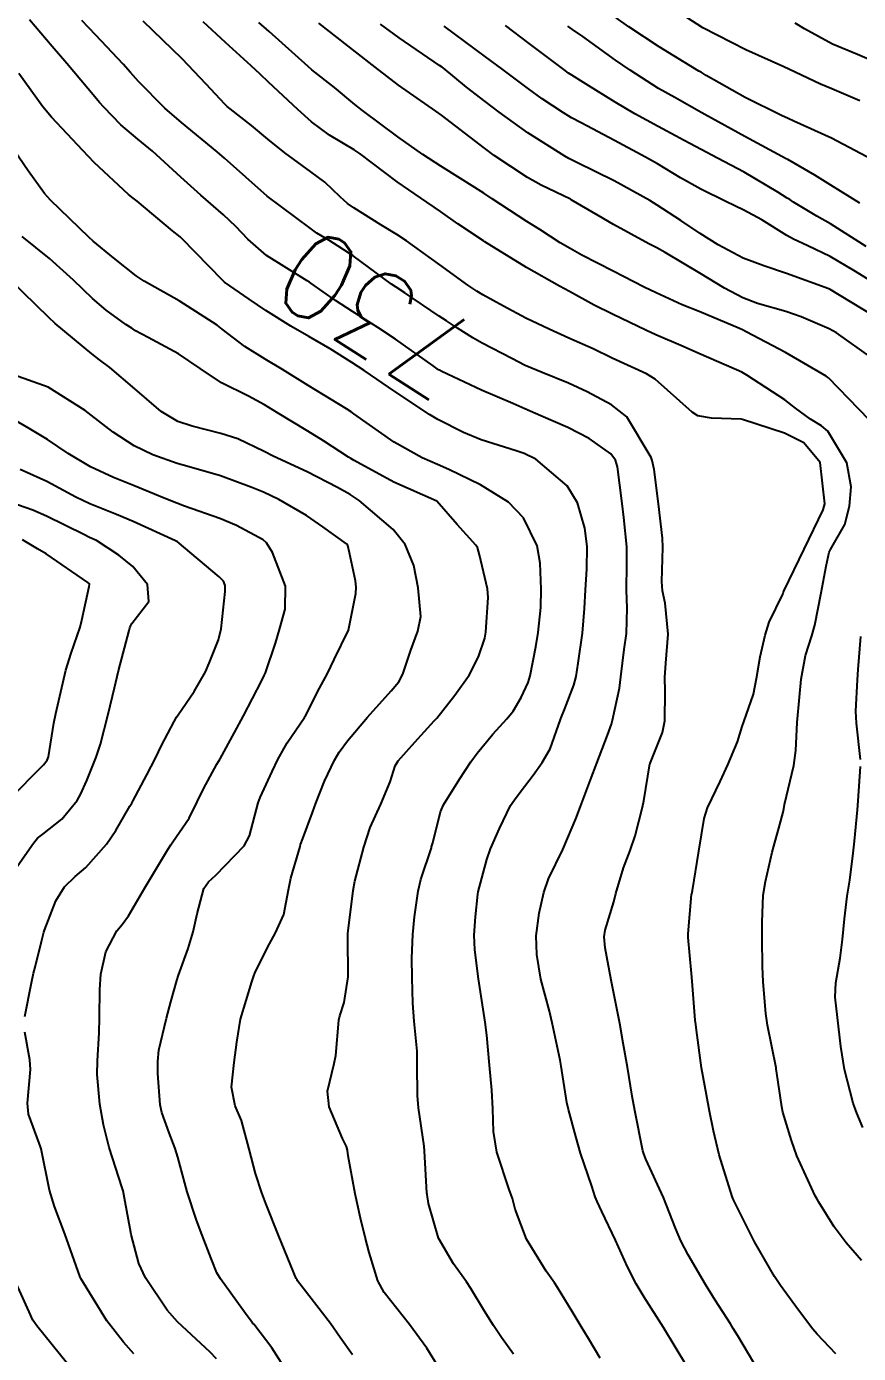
# Model space of a CAD drawing. Header units: metres. Extents: x 298520 to 308411, y 7433745 to 7450750.
# Drawn here: x 300145 to 300183.4, y 7449202.4 to 7449263.6 of the extents above; entities that cross this region are included whole.
import ezdxf
from ezdxf.enums import TextEntityAlignment as Align

# ---------------------------------------------------------------- set-up
doc = ezdxf.new("R2010")
doc.units = ezdxf.units.M
doc.header["$LTSCALE"] = 10
for name, color, linetype in [('Cotas', 45, 'Continuous'), ('Curvas de Nivel 1m', 11, 'Continuous'), ('Curvas de Nivel 5m', 15, 'Continuous')]:
    doc.layers.add(name, color=color, linetype=linetype)
doc.styles.add('Style-STANDARD', font='STANDARD.shx')

msp = doc.modelspace()

# ---------------------------------------------------------------- linework, layer by layer
at = {"layer": 'Curvas de Nivel 1m', "flags": 128}
for points, elevation in [([(300183.454, 7449260.173), (300182.175, 7449260.724), (300181.648, 7449260.948), (300180.47, 7449261.496), (300180.185, 7449261.633), (300179.954, 7449261.735), (300178.198, 7449262.527), (300176.213, 7449263.54), (300174.996, 7449264.334)], 741), ([(300178.809, 7449201.507), (300177.832, 7449203.174), (300177.621, 7449203.519), (300177.495, 7449203.721), (300176.788, 7449204.813), (300176.338, 7449205.538), (300175.533, 7449206.907), (300175.202, 7449207.553), (300174.955, 7449208.15), (300174.407, 7449209.562), (300173.589, 7449211.332), (300173.49, 7449211.571), (300173.447, 7449211.719), (300173.079, 7449213.575), (300172.959, 7449214.237), (300172.739, 7449215.579), (300172.547, 7449216.683), (300172.388, 7449217.583), (300172.059, 7449219.206), (300171.981, 7449219.587), (300171.705, 7449221.08), (300171.665, 7449221.591), (300171.716, 7449221.904), (300172.111, 7449223.204), (300172.209, 7449223.585), (300172.556, 7449224.77), (300172.858, 7449225.579), (300173.091, 7449226.249), (300173.437, 7449227.573), (300173.494, 7449227.865), (300173.779, 7449229.57), (300173.786, 7449229.587), (300173.804, 7449229.64), (300174.361, 7449231.021), (300174.46, 7449231.564), (300174.474, 7449232.933), (300174.466, 7449233.561), (300174.513, 7449234.213), (300174.62, 7449235.559), (300174.472, 7449236.983), (300174.362, 7449237.563), (300174.327, 7449237.983), (300174.365, 7449239.563), (300174.353, 7449239.99), (300174.168, 7449241.567), (300173.967, 7449243.154), (300173.879, 7449243.571), (300173.833, 7449243.713), (300172.717, 7449245.583), (300172.001, 7449246.149), (300170.875, 7449246.742), (300170.016, 7449247.138), (300168.81, 7449247.632), (300168.026, 7449247.963), (300167.401, 7449248.275), (300166.036, 7449248.993), (300165.603, 7449249.231), (300164.898, 7449249.677), (300164.382, 7449250.021), (300164.048, 7449250.24), (300162.46, 7449251.305), (300162.061, 7449251.566), (300161.856, 7449251.712), (300160.082, 7449253.027), (300158.955, 7449253.747), (300158.414, 7449254.073), (300158.098, 7449254.292), (300156.113, 7449255.78), (300154.139, 7449257.531), (300153.808, 7449257.813), (300152.156, 7449259.17), (300151.394, 7449259.838), (300150.175, 7449261.063), (300149.804, 7449261.481), (300149.466, 7449261.861), (300148.203, 7449263.208), (300147.57, 7449263.886)], 731), ([(300182.355, 7449202.341), (300181.491, 7449203.247), (300181.286, 7449203.482), (300180.639, 7449204.351), (300179.794, 7449205.497), (300179.519, 7449205.911), (300178.608, 7449207.509), (300177.628, 7449209.454), (300177.6, 7449209.52), (300177.564, 7449209.607), (300176.965, 7449211.529), (300176.703, 7449212.633), (300176.532, 7449213.536), (300176.383, 7449214.301), (300176.153, 7449215.542), (300175.92, 7449217.286), (300175.889, 7449217.547), (300175.868, 7449217.75), (300175.719, 7449219.549), (300175.688, 7449219.891), (300175.537, 7449221.552), (300175.534, 7449221.733), (300175.697, 7449223.55), (300175.703, 7449223.58), (300175.735, 7449223.734), (300176.038, 7449225.546), (300176.272, 7449227.046), (300176.426, 7449227.54), (300177.014, 7449228.751), (300177.377, 7449229.526), (300177.814, 7449230.593), (300178.035, 7449231.304), (300178.104, 7449231.517), (300178.559, 7449232.796), (300178.7, 7449233.512), (300178.863, 7449234.51), (300179.098, 7449235.508), (300179.271, 7449236.117), (300179.901, 7449237.397), (300179.93, 7449237.473), (300179.937, 7449237.499), (300179.953, 7449237.548), (300180.891, 7449239.485), (300181.765, 7449241.296), (300181.823, 7449241.472), (300181.84, 7449241.576), (300181.625, 7449243.475), (300180.884, 7449244.389), (300179.986, 7449244.838), (300178.05, 7449245.462), (300177.992, 7449245.475), (300176.618, 7449245.534), (300175.994, 7449245.64), (300175.729, 7449245.812), (300174.019, 7449247.321), (300173.623, 7449247.574), (300172.03, 7449248.299), (300171.152, 7449248.721), (300170.039, 7449249.227), (300169.132, 7449249.629), (300168.048, 7449250.149), (300167.012, 7449250.692), (300166.059, 7449251.221), (300165.784, 7449251.388), (300165.373, 7449251.67), (300164.077, 7449252.611), (300162.538, 7449253.706), (300162.096, 7449253.997), (300161.363, 7449254.455), (300160.108, 7449255.242), (300159.817, 7449255.441), (300159.487, 7449255.739), (300158.783, 7449256.413), (300158.13, 7449256.898), (300156.934, 7449257.772), (300156.149, 7449258.411), (300155.395, 7449259.031), (300154.4, 7449259.806), (300154.272, 7449259.916), (300154.165, 7449260.024), (300153.302, 7449260.941), (300152.466, 7449261.826), (300152.187, 7449262.11), (300150.386, 7449263.848)], 732), ([(300183.531, 7449206.646), (300182.837, 7449207.461), (300182.282, 7449208.201), (300181.562, 7449209.342), (300181.485, 7449209.481), (300181.403, 7449209.643), (300180.558, 7449211.486), (300180.303, 7449212.193), (300179.915, 7449213.495), (300179.863, 7449213.744), (300179.631, 7449215.292), (300179.6, 7449215.5), (300179.595, 7449215.538), (300179.201, 7449217.505), (300179.123, 7449218.05), (300179.008, 7449219.507), (300178.974, 7449220.227), (300178.957, 7449221.507), (300178.949, 7449222.273), (300179.004, 7449223.507), (300179.104, 7449224.141), (300179.419, 7449225.503), (300179.493, 7449225.767), (300179.772, 7449226.767), (300179.93, 7449227.348), (300179.954, 7449227.497), (300179.992, 7449227.704), (300180.41, 7449229.491), (300180.502, 7449230.182), (300180.577, 7449231.489), (300180.67, 7449232.658), (300180.754, 7449233.486), (300180.959, 7449234.578), (300181.241, 7449235.479), (300181.379, 7449235.979), (300181.678, 7449237.473), (300181.915, 7449238.696), (300182.046, 7449239.345), (300182.107, 7449239.468), (300182.775, 7449240.621), (300182.988, 7449241.46), (300183.056, 7449242.359), (300182.861, 7449243.461), (300181.988, 7449244.93), (300181.695, 7449245.179), (300181.188, 7449245.482), (300180.499, 7449245.993), (300180.002, 7449246.368), (300178.25, 7449247.518), (300178.015, 7449247.651), (300177.776, 7449247.763), (300176.033, 7449248.512), (300175.317, 7449248.832), (300174.041, 7449249.378), (300173.618, 7449249.574), (300172.05, 7449250.331), (300171.198, 7449250.747), (300170.06, 7449251.367), (300169.604, 7449251.625), (300168.076, 7449252.481), (300166.159, 7449253.659), (300166.093, 7449253.705), (300164.917, 7449254.494), (300164.107, 7449255.067), (300163.188, 7449255.699), (300162.12, 7449256.436), (300160.4, 7449257.727), (300160.136, 7449257.907), (300158.993, 7449258.589), (300158.157, 7449259.207), (300157.523, 7449259.766), (300156.176, 7449261.042), (300155.798, 7449261.405), (300155.384, 7449261.788), (300154.199, 7449262.867), (300153.165, 7449263.816)], 733), ([(300183.896, 7449245.451), (300182.012, 7449247.387), (300181.966, 7449247.424), (300181.903, 7449247.472), (300180.029, 7449248.552), (300178.215, 7449249.518), (300178.044, 7449249.602), (300177.907, 7449249.659), (300176.052, 7449250.443), (300175.268, 7449250.765), (300174.06, 7449251.305), (300173.509, 7449251.576), (300172.074, 7449252.314), (300170.639, 7449253.057), (300170.089, 7449253.351), (300169.641, 7449253.625), (300168.697, 7449254.23), (300168.103, 7449254.608), (300166.496, 7449255.656), (300166.115, 7449255.911), (300165.04, 7449256.594), (300164.128, 7449257.159), (300163.294, 7449257.698), (300162.145, 7449258.519), (300160.517, 7449259.726), (300160.166, 7449260.006), (300159.216, 7449260.787), (300158.181, 7449261.61), (300158.002, 7449261.762), (300156.207, 7449263.381), (300155.734, 7449263.785)], 734), ([(300184.051, 7449250.275), (300182.092, 7449251.47), (300182.063, 7449251.485), (300182.035, 7449251.499), (300180.074, 7449252.21), (300179.036, 7449252.553), (300178.084, 7449252.914), (300176.924, 7449253.532), (300176.098, 7449254.052), (300175.198, 7449254.648), (300174.111, 7449255.365), (300173.77, 7449255.573), (300172.122, 7449256.48), (300170.406, 7449257.331), (300170.131, 7449257.463), (300170.032, 7449257.511), (300169.85, 7449257.614), (300168.149, 7449258.694), (300166.82, 7449259.653), (300166.168, 7449260.145), (300165.305, 7449260.804), (300164.233, 7449261.689), (300164.183, 7449261.728), (300164.072, 7449261.804), (300162.203, 7449263.075), (300161.337, 7449263.719)], 736), ([(300184.068, 7449251.804), (300183.19, 7449252.345), (300182.086, 7449252.991), (300181.067, 7449253.485), (300180.395, 7449253.795), (300180.098, 7449253.963), (300178.942, 7449254.674), (300178.109, 7449255.131), (300177.273, 7449255.528), (300176.118, 7449256.09), (300175.189, 7449256.619), (300174.13, 7449257.265), (300173.575, 7449257.576), (300172.144, 7449258.34), (300170.61, 7449259.151), (300170.16, 7449259.396), (300169.793, 7449259.616), (300168.81, 7449260.271), (300168.174, 7449260.724), (300166.938, 7449261.652), (300166.191, 7449262.209), (300164.282, 7449263.618)], 737), ([(300183.751, 7449253.453), (300182.103, 7449254.489), (300181.477, 7449254.85), (300180.407, 7449255.496), (300180.228, 7449255.612), (300180.115, 7449255.684), (300179.671, 7449255.951), (300178.126, 7449256.874), (300176.901, 7449257.532), (300176.139, 7449257.923), (300175.355, 7449258.342), (300174.154, 7449258.991), (300173.079, 7449259.581), (300172.168, 7449260.119), (300170.832, 7449260.948), (300170.18, 7449261.352), (300170.026, 7449261.457), (300169.802, 7449261.616), (300168.201, 7449262.814), (300167.111, 7449263.651)], 738), ([(300183.457, 7449255.457), (300182.121, 7449256.275), (300181.383, 7449256.739), (300180.133, 7449257.466), (300180.064, 7449257.501), (300178.148, 7449258.523), (300176.314, 7449259.538), (300176.164, 7449259.626), (300174.932, 7449260.32), (300174.175, 7449260.746), (300172.857, 7449261.583), (300172.19, 7449262.045), (300170.675, 7449263.136), (300170.211, 7449263.462), (300169.995, 7449263.613)], 739), ([(300184.19, 7449261.955), (300183.348, 7449262.306), (300182.203, 7449262.791), (300180.915, 7449263.489), (300180.474, 7449263.755)], 742), ([(300171.478, 7449202.146), (300170.937, 7449203.048), (300170.607, 7449203.603), (300170.191, 7449204.301), (300169.511, 7449205.412), (300169.373, 7449205.621), (300168.989, 7449206.157), (300168.087, 7449207.635), (300167.557, 7449209.018), (300167.428, 7449209.508), (300167.385, 7449209.643), (300167.28, 7449209.932), (300166.712, 7449211.653), (300166.556, 7449212.61), (300166.524, 7449213.656), (300166.474, 7449214.51), (300166.371, 7449215.659), (300166.25, 7449217.058), (300166.179, 7449217.655), (300165.89, 7449219.449), (300165.861, 7449219.658), (300165.703, 7449220.993), (300165.672, 7449221.661), (300165.721, 7449222.508), (300165.836, 7449223.555), (300165.853, 7449223.659), (300166.243, 7449225.16), (300166.416, 7449225.653), (300166.829, 7449226.587), (300167.349, 7449227.644), (300167.52, 7449227.909), (300167.789, 7449228.259), (300168.382, 7449229.049), (300168.808, 7449229.63), (300169.17, 7449230.266), (300169.655, 7449231.622), (300169.697, 7449231.749), (300169.83, 7449232.084), (300170.258, 7449233.202), (300170.366, 7449233.612), (300170.47, 7449234.222), (300170.668, 7449235.608), (300170.753, 7449236.744), (300170.796, 7449237.607), (300170.861, 7449238.555), (300170.881, 7449239.606), (300170.775, 7449240.451), (300170.428, 7449241.613), (300169.955, 7449242.405), (300168.505, 7449243.635), (300167.975, 7449243.889), (300167.605, 7449244.015), (300165.982, 7449244.535), (300165.178, 7449244.865), (300163.991, 7449245.461), (300163.598, 7449245.694), (300162.009, 7449246.752), (300160.583, 7449247.724), (300160.027, 7449248.093), (300159.016, 7449248.728), (300158.038, 7449249.296), (300157.204, 7449249.768), (300156.05, 7449250.5), (300155.29, 7449251.027), (300154.152, 7449251.809), (300154.064, 7449251.879), (300152.157, 7449253.829), (300152.094, 7449253.889), (300151.752, 7449254.177), (300150.11, 7449255.537), (300149.935, 7449255.676), (300149.714, 7449255.856), (300148.135, 7449257.335), (300147.603, 7449257.885), (300146.158, 7449259.426), (300145.761, 7449259.904), (300144.66, 7449261.433)], 729), ([(300167.48, 7449202.325), (300166.93, 7449203.091), (300166.556, 7449203.654), (300166.15, 7449204.311), (300165.51, 7449205.364), (300165.309, 7449205.672), (300164.709, 7449206.495), (300164.025, 7449207.685), (300163.559, 7449209.279), (300163.496, 7449209.691), (300163.488, 7449209.767), (300163.381, 7449211.692), (300163.361, 7449211.926), (300163.105, 7449213.695), (300163.045, 7449214.269), (300163.042, 7449215.696), (300163.029, 7449216.309), (300162.901, 7449217.698), (300162.839, 7449218.531), (300162.805, 7449219.699), (300162.797, 7449220.599), (300162.834, 7449221.699), (300162.91, 7449222.509), (300163.081, 7449223.697), (300163.206, 7449224.228), (300163.693, 7449225.691), (300163.705, 7449225.739), (300163.756, 7449225.921), (300164.109, 7449227.354), (300164.251, 7449227.683), (300164.989, 7449228.866), (300165.509, 7449229.664), (300165.807, 7449230.063), (300166.531, 7449230.938), (300167.172, 7449231.647), (300167.468, 7449232.004), (300167.838, 7449232.629), (300168.154, 7449233.332), (300168.252, 7449233.636), (300168.518, 7449234.981), (300168.62, 7449235.633), (300168.739, 7449236.783), (300168.752, 7449237.632), (300168.709, 7449238.838), (300168.566, 7449239.634), (300167.936, 7449240.923), (300167.249, 7449241.647), (300165.955, 7449242.457), (300164.495, 7449243.152), (300163.968, 7449243.382), (300163.27, 7449243.697), (300161.98, 7449244.418), (300160.116, 7449245.729), (300159.994, 7449245.816), (300159.776, 7449245.954), (300158.012, 7449247.031), (300156.821, 7449247.772), (300156.028, 7449248.244), (300155.081, 7449248.842), (300154.041, 7449249.632), (300153.807, 7449249.812), (300152.054, 7449250.939), (300150.446, 7449251.846), (300150.067, 7449252.092), (300149.021, 7449252.924), (300148.09, 7449253.703), (300147.893, 7449253.882), (300146.11, 7449255.595), (300145.834, 7449255.903), (300145.089, 7449256.95), (300144.426, 7449257.917)], 728), ([(300164.058, 7449201.684), (300163.482, 7449202.604), (300162.678, 7449203.698), (300161.515, 7449205.178), (300161.222, 7449205.715), (300160.828, 7449207.013), (300160.639, 7449207.724), (300160.421, 7449208.597), (300160.175, 7449209.731), (300159.847, 7449211.479), (300159.814, 7449211.737), (300159.773, 7449211.916), (300159.598, 7449212.281), (300158.968, 7449213.746), (300158.905, 7449214.462), (300159.209, 7449215.744), (300159.277, 7449216.105), (300159.427, 7449217.742), (300159.469, 7449217.938), (300159.671, 7449218.558), (300159.859, 7449219.737), (300159.837, 7449221.612), (300159.833, 7449221.738), (300159.846, 7449221.87), (300160.08, 7449223.735), (300160.166, 7449224.162), (300160.571, 7449225.728), (300160.861, 7449226.629), (300161.367, 7449227.716), (300161.793, 7449228.743), (300162.025, 7449229.483), (300162.152, 7449229.707), (300162.93, 7449230.581), (300163.822, 7449231.554), (300163.937, 7449231.688), (300164.774, 7449232.741), (300165.442, 7449233.666), (300165.861, 7449234.514), (300166.156, 7449235.371), (300166.208, 7449235.657), (300166.308, 7449237.244), (300166.283, 7449237.656), (300165.918, 7449239.218), (300165.813, 7449239.553), (300165.739, 7449239.663), (300164.874, 7449240.618), (300163.943, 7449241.69), (300161.956, 7449242.58), (300160.131, 7449243.568), (300159.972, 7449243.662), (300159.861, 7449243.732), (300158.719, 7449244.488), (300157.985, 7449244.922), (300156.586, 7449245.774), (300155.998, 7449246.145), (300155.248, 7449246.548), (300154.013, 7449247.164), (300153.026, 7449247.82), (300152.03, 7449248.501), (300150.626, 7449249.255), (300150.04, 7449249.565), (300149.865, 7449249.676), (300149.601, 7449249.857), (300148.69, 7449250.511), (300148.055, 7449251.047), (300147.184, 7449251.889), (300146.078, 7449252.889), (300144.803, 7449253.913)], 727), ([(300160.048, 7449202.301), (300159.486, 7449203.095), (300159.037, 7449203.745), (300157.522, 7449205.714), (300157.493, 7449205.76), (300157.457, 7449205.827), (300156.65, 7449207.769), (300156.048, 7449209.285), (300155.868, 7449209.777), (300155.576, 7449210.665), (300155.281, 7449211.785), (300154.934, 7449213.118), (300154.643, 7449213.795), (300154.468, 7449214.644), (300154.599, 7449215.796), (300154.713, 7449216.728), (300154.891, 7449217.792), (300155.403, 7449219.507), (300155.502, 7449219.783), (300155.553, 7449219.914), (300155.689, 7449220.209), (300156.215, 7449221.265), (300156.496, 7449221.772), (300156.877, 7449222.613), (300157.103, 7449223.766), (300157.209, 7449224.294), (300157.63, 7449225.761), (300157.66, 7449225.856), (300157.759, 7449226.132), (300158.208, 7449227.324), (300158.354, 7449227.754), (300158.763, 7449228.78), (300159.225, 7449229.746), (300159.439, 7449230.113), (300159.816, 7449230.631), (300160.749, 7449231.726), (300161.841, 7449232.945), (300162.192, 7449233.362), (300162.38, 7449233.705), (300162.738, 7449234.827), (300163.071, 7449235.698), (300163.199, 7449236.381), (300163.082, 7449237.698), (300162.878, 7449238.735), (300162.488, 7449239.704), (300161.93, 7449240.386), (300160.363, 7449241.726), (300159.947, 7449242.009), (300159.358, 7449242.333), (300157.962, 7449243.043), (300156.387, 7449243.776), (300155.975, 7449243.982), (300154.755, 7449244.573), (300153.983, 7449244.826), (300152.658, 7449245.151), (300151.988, 7449245.377), (300151.222, 7449245.838), (300150.008, 7449246.88), (300148.855, 7449247.868), (300148.379, 7449248.227), (300148.029, 7449248.49), (300146.337, 7449249.897), (300146.046, 7449250.167), (300144.254, 7449251.918)], 726), ([(300153.776, 7449202.105), (300153.479, 7449202.422), (300151.97, 7449203.825), (300151.501, 7449204.361), (300150.5, 7449205.845), (300150.196, 7449206.516), (300149.844, 7449207.855), (300149.795, 7449208.106), (300149.558, 7449209.359), (300149.465, 7449209.861), (300149.42, 7449210.006), (300148.825, 7449211.868), (300148.56, 7449212.914), (300148.391, 7449213.872), (300148.27, 7449215.23), (300148.283, 7449215.873), (300148.37, 7449217.155), (300148.385, 7449217.873), (300148.391, 7449219.157), (300148.441, 7449219.872), (300148.67, 7449220.898), (300149.184, 7449221.865), (300149.428, 7449222.151), (300149.72, 7449222.551), (300150.475, 7449223.849), (300151.531, 7449225.614), (300151.663, 7449225.831), (300151.696, 7449225.889), (300151.755, 7449225.969), (300152.522, 7449227.072), (300152.889, 7449227.819), (300153.18, 7449228.425), (300153.8, 7449229.553), (300153.942, 7449229.808), (300154.603, 7449231.016), (300155.021, 7449231.792), (300155.849, 7449233.395), (300155.983, 7449233.647), (300156.039, 7449233.778), (300156.493, 7449235.148), (300156.687, 7449235.772), (300156.947, 7449236.709), (300156.957, 7449237.769), (300156.36, 7449239.334), (300156.077, 7449239.778), (300155.924, 7449239.909), (300154.699, 7449240.567), (300153.934, 7449240.894), (300152.303, 7449241.463), (300151.941, 7449241.601), (300151.367, 7449241.836), (300149.951, 7449242.414), (300149.027, 7449242.794), (300147.964, 7449243.285), (300146.939, 7449243.89), (300145.979, 7449244.536), (300145.129, 7449245.057), (300143.991, 7449245.71)], 724), ([(300144.94, 7449217.911), (300145.242, 7449219.47), (300145.34, 7449219.905), (300145.409, 7449220.182), (300145.705, 7449221.374), (300145.806, 7449221.804), (300145.834, 7449221.899), (300146.368, 7449223.252), (300146.769, 7449223.89), (300147.256, 7449224.367), (300147.742, 7449224.793), (300148.704, 7449225.866), (300149.125, 7449226.497), (300149.779, 7449227.616), (300149.871, 7449227.76), (300149.924, 7449227.849), (300150.57, 7449229.068), (300150.96, 7449229.838), (300151.235, 7449230.413), (300151.828, 7449231.532), (300151.937, 7449231.724), (300152.002, 7449231.828), (300152.751, 7449232.913), (300153.267, 7449233.816), (300153.445, 7449234.226), (300153.868, 7449235.296), (300153.993, 7449235.808), (300154.184, 7449237.52), (300154.183, 7449237.806), (300154.099, 7449238.001), (300153.907, 7449238.198), (300151.957, 7449239.83), (300151.923, 7449239.847), (300151.89, 7449239.863), (300149.932, 7449240.762), (300149.159, 7449241.086), (300147.94, 7449241.569), (300147.289, 7449241.887), (300145.954, 7449242.607), (300144.722, 7449243.159)], 723), ([(300144.392, 7449224.572), (300145.336, 7449225.906), (300145.524, 7449226.136), (300145.759, 7449226.327), (300146.645, 7449227.016), (300147.352, 7449227.884), (300147.507, 7449228.162), (300147.792, 7449228.807), (300148.219, 7449229.874), (300148.419, 7449230.477), (300148.778, 7449231.866), (300149.068, 7449233.084), (300149.259, 7449233.859), (300149.744, 7449235.724), (300149.777, 7449235.851), (300149.803, 7449235.922), (300149.876, 7449236.055), (300150.662, 7449237.072), (300150.596, 7449237.843), (300149.911, 7449238.68), (300149.268, 7449239.212), (300148.24, 7449239.875), (300148.024, 7449239.979), (300147.924, 7449240.022), (300147.651, 7449240.158), (300145.934, 7449241.011), (300145.309, 7449241.282), (300143.941, 7449241.751)], 722), ([(300144.206, 7449227.924), (300145.799, 7449229.528), (300145.96, 7449229.739), (300146.019, 7449229.898), (300146.271, 7449231.451), (300146.358, 7449231.895), (300146.634, 7449233.103), (300146.829, 7449233.89), (300147.071, 7449234.677), (300147.479, 7449235.884), (300147.564, 7449236.197), (300147.901, 7449237.756), (300147.924, 7449237.858), (300147.923, 7449237.88), (300147.838, 7449237.946), (300145.917, 7449239.259), (300145.517, 7449239.504), (300144.832, 7449239.916)], 721), ([(300183.486, 7449229.773), (300183.302, 7449231.455), (300183.282, 7449232.004), (300183.35, 7449233.455), (300183.384, 7449233.929), (300183.514, 7449235.454)], 734), ([(300183.606, 7449212.782), (300183.32, 7449213.453), (300183.156, 7449213.916), (300182.76, 7449215.459), (300182.584, 7449216.526), (300182.47, 7449217.462), (300182.33, 7449218.81), (300182.354, 7449219.463), (300182.551, 7449220.605), (300182.665, 7449221.46), (300182.754, 7449222.423), (300182.88, 7449223.459), (300182.993, 7449224.205), (300183.153, 7449225.456), (300183.214, 7449226.003), (300183.348, 7449227.454), (300183.378, 7449227.863), (300183.495, 7449229.453)], 734), ([(300149.963, 7449202.338), (300149.483, 7449202.889), (300148.714, 7449203.868), (300147.522, 7449205.827), (300147.494, 7449205.88), (300147.473, 7449205.931), (300146.78, 7449207.888), (300146.304, 7449209.144), (300146.071, 7449209.895), (300145.683, 7449211.808), (300145.655, 7449211.899), (300145.595, 7449212.067), (300145.102, 7449213.402), (300145.05, 7449213.908), (300145.188, 7449215.466), (300145.169, 7449215.907), (300144.936, 7449217.191)], 723), ([(300146.908, 7449201.886), (300145.49, 7449203.636), (300145.374, 7449203.784), (300145.297, 7449203.903), (300145.128, 7449204.276), (300144.401, 7449205.917)], 722)]:
    msp.add_lwpolyline(points, dxfattribs=dict(at, elevation=elevation))
at = {"layer": 'Curvas de Nivel 5m', "flags": 128}
for points, elevation in [([(300175.475, 7449201.768), (300174.398, 7449203.561), (300173.507, 7449204.963), (300173.141, 7449205.574), (300172.742, 7449206.361), (300172.18, 7449207.584), (300171.556, 7449208.91), (300171.336, 7449209.369), (300171.248, 7449209.595), (300171.088, 7449210.079), (300170.575, 7449211.605), (300170.361, 7449212.369), (300170.02, 7449213.614), (300169.947, 7449213.946), (300169.686, 7449215.619), (300169.637, 7449215.902), (300169.27, 7449217.624), (300169.135, 7449218.159), (300168.749, 7449219.629), (300168.552, 7449220.78), (300168.533, 7449221.632), (300168.669, 7449222.685), (300168.873, 7449223.629), (300169.097, 7449224.269), (300169.753, 7449225.62), (300170.353, 7449227.033), (300170.573, 7449227.608), (300171.029, 7449228.836), (300171.332, 7449229.597), (300171.816, 7449230.891), (300172, 7449231.41), (300172.054, 7449231.588), (300172.365, 7449233.065), (300172.427, 7449233.584), (300172.591, 7449234.857), (300172.69, 7449235.582), (300172.721, 7449236.751), (300172.694, 7449237.582), (300172.714, 7449238.783), (300172.704, 7449239.582), (300172.576, 7449240.944), (300172.497, 7449241.584), (300172.277, 7449243.278), (300172.191, 7449243.588), (300171.976, 7449243.884), (300170.966, 7449244.589), (300169.988, 7449245.091), (300168.736, 7449245.633), (300167.998, 7449245.957), (300167.444, 7449246.203), (300166.01, 7449246.82), (300164.171, 7449247.688), (300164.073, 7449247.738), (300164.024, 7449247.765), (300163.774, 7449247.944), (300162.038, 7449249.169), (300161.214, 7449249.718), (300160.05, 7449250.456), (300159.273, 7449250.96), (300158.134, 7449251.759), (300158.064, 7449251.807), (300157.959, 7449251.867), (300156.082, 7449253.029), (300155.22, 7449253.793), (300154.671, 7449254.374), (300154.104, 7449254.91), (300153.059, 7449255.821), (300152.125, 7449256.652), (300150.827, 7449257.843), (300150.149, 7449258.409), (300149.357, 7449259.064), (300148.575, 7449259.874), (300148.385, 7449260.097), (300148.168, 7449260.356), (300146.873, 7449261.893), (300146.195, 7449262.688), (300145.143, 7449263.911)], 730), ([(300184.039, 7449257.451), (300182.148, 7449258.447), (300180.421, 7449259.235), (300180.161, 7449259.352), (300179.844, 7449259.503), (300178.171, 7449260.32), (300176.372, 7449261.347), (300176.182, 7449261.463), (300176.135, 7449261.493), (300176.039, 7449261.542), (300174.199, 7449262.66), (300172.805, 7449263.584), (300172.217, 7449263.997)], 740), ([(300184.026, 7449248.292), (300182.387, 7449249.467), (300182.045, 7449249.655), (300180.761, 7449250.201), (300180.052, 7449250.447), (300178.745, 7449250.824), (300178.059, 7449251.088), (300177.219, 7449251.528), (300176.073, 7449252.221), (300174.483, 7449253.168), (300174.09, 7449253.382), (300173.729, 7449253.574), (300172.102, 7449254.467), (300171.381, 7449254.876), (300170.149, 7449255.61), (300170.113, 7449255.628), (300168.765, 7449256.276), (300168.123, 7449256.638), (300166.595, 7449257.655), (300166.138, 7449257.993), (300164.824, 7449259.009), (300164.16, 7449259.505), (300163.892, 7449259.693), (300162.175, 7449260.892), (300161.099, 7449261.721), (300160.193, 7449262.435), (300158.5, 7449263.756)], 735), ([(300156.862, 7449201.769), (300156.33, 7449202.626), (300155.492, 7449203.707), (300155.457, 7449203.745), (300155.433, 7449203.781), (300155.189, 7449204.093), (300153.956, 7449205.804), (300153.8, 7449206.08), (300153.532, 7449206.742), (300153.112, 7449207.814), (300152.856, 7449208.511), (300152.428, 7449209.821), (300151.99, 7449211.423), (300151.863, 7449211.827), (300151.6, 7449212.545), (300151.257, 7449213.483), (300151.18, 7449213.836), (300151.075, 7449215.286), (300151.073, 7449215.838), (300151.121, 7449216.358), (300151.466, 7449217.833), (300151.671, 7449218.592), (300151.939, 7449219.569), (300152.025, 7449219.827), (300152.472, 7449221.051), (300152.7, 7449221.82), (300152.885, 7449222.654), (300153.198, 7449223.815), (300153.415, 7449224.134), (300153.739, 7449224.434), (300155.049, 7449225.791), (300155.298, 7449226.249), (300155.695, 7449227.781), (300155.785, 7449228.018), (300156.345, 7449229.227), (300156.608, 7449229.772), (300157.044, 7449230.538), (300157.832, 7449231.714), (300157.849, 7449231.743), (300157.861, 7449231.76), (300158.535, 7449233.064), (300158.893, 7449233.75), (300159.21, 7449234.396), (300159.873, 7449235.74), (300160.199, 7449237.434), (300160.227, 7449237.735), (300160.197, 7449238.027), (300159.919, 7449239.319), (300159.839, 7449239.648), (300159.774, 7449239.732), (300158.689, 7449240.507), (300157.936, 7449241.033), (300156.659, 7449241.773), (300155.948, 7449242.106), (300155.408, 7449242.331), (300153.959, 7449242.869), (300152.514, 7449243.275), (300151.967, 7449243.432), (300150.833, 7449243.841), (300149.977, 7449244.247), (300149.002, 7449244.884), (300147.991, 7449245.671), (300147.723, 7449245.883), (300146.009, 7449246.955), (300144.407, 7449247.526)], 725)]:
    msp.add_lwpolyline(points, dxfattribs=dict(at, elevation=elevation))

# ---------------------------------------------------------------- texts
at = {"layer": 'Cotas', "style": 'Style-STANDARD'}
msp.add_text('730', height=4, rotation=147.3606, dxfattribs=at).set_placement((300161.105, 7449250.334, 730), align=Align.MIDDLE_CENTER)

doc.saveas('drawing.dxf')
